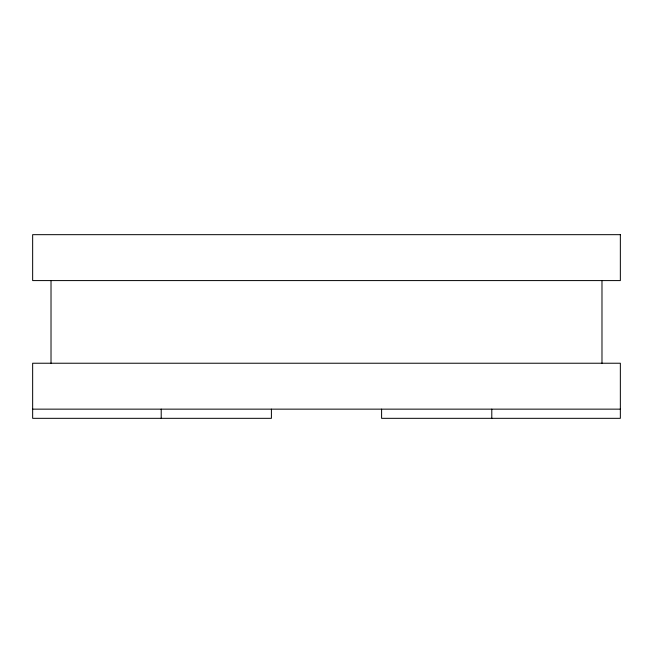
<?xml version="1.0" encoding="UTF-8"?>
<svg xmlns="http://www.w3.org/2000/svg" width="653" height="653" viewBox="0 0 653 653"><rect width="100%" height="100%" fill="white"/><g stroke="black" fill="none" stroke-linecap="round" stroke-linejoin="round"><path stroke-width="0.98" d="M32.65 409.145L620.35 409.145M601.984 280.586L601.984 363.231M491.791 409.145L491.791 418.328M381.597 409.145L381.597 418.328L620.35 418.328L620.35 363.231L32.65 363.231L32.65 418.328L271.403 418.328L271.403 409.145M161.209 409.145L161.209 418.328M51.016 280.586L51.016 363.231M620.35 234.672L32.65 234.672L32.65 280.586L620.35 280.586L620.35 234.672"/></g></svg>
